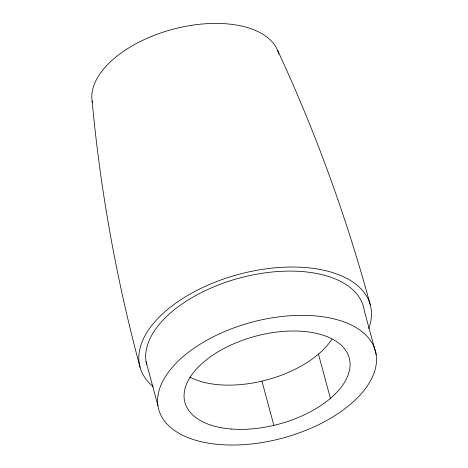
<?xml version="1.0" encoding="UTF-8"?>
<svg xmlns="http://www.w3.org/2000/svg" width="468" height="468" viewBox="0 0 468 468"><rect width="100%" height="100%" fill="white"/><g stroke="black" fill="none" stroke-linecap="round" stroke-linejoin="round"><path stroke-width="0.7" d="M277.711 50.579C315.719 132.409 346.607 217.538 370.206 304.615M376.167 354.545A112.215 59.962 -15.1 0 0 204.75 341.424A112.215 59.962 -15.1 0 0 220.299 444.6A112.215 59.962 -15.1 0 0 376.167 354.545L364.227 310.307A112.215 59.962 -15.1 0 0 243.582 277.003A112.215 59.962 -15.1 0 0 146.589 364.385M318.456 354.147L330.396 398.385M261.945 381.133L273.879 425.371M146.045 361.594L157.979 405.832M140.067 367.286C116.649 280.121 100.415 191.002 92.137 101.117M331.941 339.148A85.112 45.478 -15.1 0 1 189.803 377.056M153.2 386.685A119.264 63.73 -15.1 0 1 238.569 274.412A119.264 63.73 -15.1 0 1 368.743 328.571M92.371 102.451A96.373 51.498 -15.1 0 1 173.839 28.998A96.373 51.498 -15.1 0 1 278.817 53.773M231.601 429.045A85.112 45.478 -15.1 0 0 349.812 360.74A85.112 45.478 -15.1 0 0 219.808 350.789A85.112 45.478 -15.1 0 0 231.601 429.045"/></g></svg>
